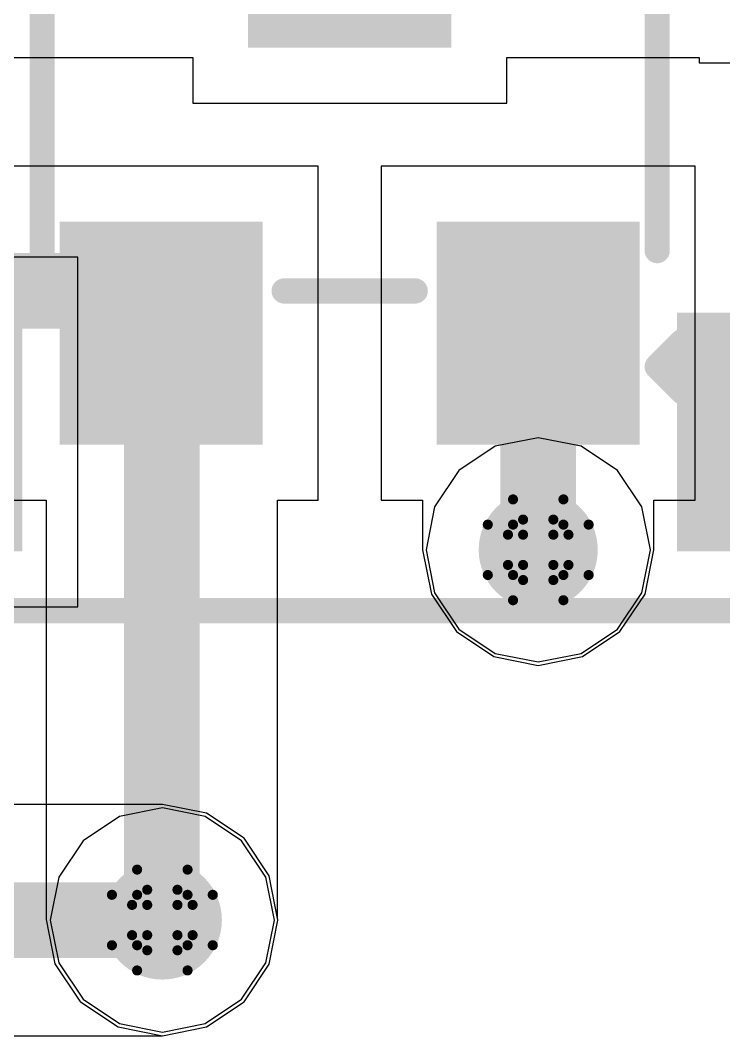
# Model space of a CAD drawing. Header units: inches. Extents: x 0 to 198, y 0 to 199.
# Drawn here: x 1.5878 to 1.7273, y 1.6981 to 1.8995 of the extents above; entities that cross this region are included whole.
import ezdxf

# ---------------------------------------------------------------- set-up
doc = ezdxf.new("R2010")
doc.units = ezdxf.units.IN
doc.header["$MEASUREMENT"] = 0
for name, color, linetype in [('Bottom Layer', 5, 'Continuous'), ('Bottom Overlay', 54, 'Continuous'), ('Bottom Paste', 16, 'Continuous'), ('Bottom Solder', 6, 'Continuous'), ('Drill Drawing', 1, 'Continuous'), ('Layer 1', 16, 'Continuous'), ('Layer 2', 76, 'Continuous'), ('Top Layer', 1, 'Continuous'), ('Top Overlay', 2, 'Continuous'), ('Top Paste', 8, 'Continuous'), ('Top Solder', 216, 'Continuous'), ('Via Holes', 16, 'Continuous')]:
    doc.layers.add(name, color=color, linetype=linetype)

# ---------------------------------------------------------------- blocks, each defined once
blk = doc.blocks.new('S___23_B_195')
at = {"layer": 'Bottom Layer'}
for points in [[(-0.05354, 0.05748), (-0.02126, 0.05748), (-0.02126, 0.02126), (-0.05354, 0.02126)], [(0.02126, 0.05748), (0.05354, 0.05748), (0.05354, 0.02126), (0.02126, 0.02126)], [(-0.01614, -0.02126), (0.01614, -0.02126), (0.01614, -0.05748), (-0.01614, -0.05748)]]:
    blk.add_hatch(color=5, dxfattribs=at).paths.add_polyline_path(points)
at = {"layer": 'Bottom Paste'}
for points in [[(-0.05354, 0.05748), (-0.02126, 0.05748), (-0.02126, 0.02126), (-0.05354, 0.02126)], [(0.02126, 0.05748), (0.05354, 0.05748), (0.05354, 0.02126), (0.02126, 0.02126)], [(-0.01614, -0.02126), (0.01614, -0.02126), (0.01614, -0.05748), (-0.01614, -0.05748)]]:
    blk.add_hatch(color=16, dxfattribs=at).paths.add_polyline_path(points)
at = {"layer": 'Bottom Solder'}
for points in [[(-0.05754, 0.06148), (-0.01726, 0.06148), (-0.01726, 0.01726), (-0.05754, 0.01726)], [(0.01726, 0.06148), (0.05754, 0.06148), (0.05754, 0.01726), (0.01726, 0.01726)], [(-0.02014, -0.01726), (0.02014, -0.01726), (0.02014, -0.06148), (-0.02014, -0.06148)]]:
    blk.add_hatch(color=6, dxfattribs=at).paths.add_polyline_path(points)
at = {"layer": 'Bottom Overlay'}
for points in [[(-0.061, 0.046, 0.005, 0.005, 0), (-0.066, 0.051, 0.005, 0.005, 0)], [(-0.066, 0.051, 0.005, 0.005, 0), (-0.066, 0.041, 0.005, 0.005, 0)], [(-0.061, 0.046, 0.005, 0.005, 0), (-0.066, 0.041, 0.005, 0.005, 0)], [(0.013, 0.031, 0.005, 0.005, 0), (-0.013, 0.031, 0.005, 0.005, 0)], [(-0.061, 0.023, 0.005, 0.005, 0), (-0.061, -0.032, 0.005, 0.005, 0)], [(0.061, 0.023, 0.005, 0.005, 0), (0.061, -0.032, 0.005, 0.005, 0)], [(-0.022, -0.032, 0.005, 0.005, 0), (-0.061, -0.032, 0.005, 0.005, 0)], [(0.061, -0.032, 0.005, 0.005, 0), (0.022, -0.032, 0.005, 0.005, 0)]]:
    blk.add_lwpolyline(points, format="xyseb", dxfattribs=at)
for points in [[(-0.06725, 0.051, 0.0025, 0.0025, 1), (-0.06475, 0.051, 0.0025, 0.0025, 1)], [(-0.06725, 0.051, 0.0025, 0.0025, 1), (-0.06475, 0.051, 0.0025, 0.0025, 1)], [(-0.06225, 0.046, 0.0025, 0.0025, 1), (-0.05975, 0.046, 0.0025, 0.0025, 1)], [(-0.06225, 0.046, 0.0025, 0.0025, 1), (-0.05975, 0.046, 0.0025, 0.0025, 1)], [(-0.06725, 0.041, 0.0025, 0.0025, 1), (-0.06475, 0.041, 0.0025, 0.0025, 1)], [(-0.06725, 0.041, 0.0025, 0.0025, 1), (-0.06475, 0.041, 0.0025, 0.0025, 1)], [(-0.01425, 0.031, 0.0025, 0.0025, 1), (-0.01175, 0.031, 0.0025, 0.0025, 1)], [(0.01175, 0.031, 0.0025, 0.0025, 1), (0.01425, 0.031, 0.0025, 0.0025, 1)], [(-0.06225, 0.023, 0.0025, 0.0025, 1), (-0.05975, 0.023, 0.0025, 0.0025, 1)], [(0.05975, 0.023, 0.0025, 0.0025, 1), (0.06225, 0.023, 0.0025, 0.0025, 1)], [(-0.06225, -0.032, 0.0025, 0.0025, 1), (-0.05975, -0.032, 0.0025, 0.0025, 1)], [(-0.06225, -0.032, 0.0025, 0.0025, 1), (-0.05975, -0.032, 0.0025, 0.0025, 1)], [(-0.02325, -0.032, 0.0025, 0.0025, 1), (-0.02075, -0.032, 0.0025, 0.0025, 1)], [(0.02075, -0.032, 0.0025, 0.0025, 1), (0.02325, -0.032, 0.0025, 0.0025, 1)], [(0.05975, -0.032, 0.0025, 0.0025, 1), (0.06225, -0.032, 0.0025, 0.0025, 1)], [(0.05975, -0.032, 0.0025, 0.0025, 1), (0.06225, -0.032, 0.0025, 0.0025, 1)]]:
    blk.add_lwpolyline(points, format="xyseb", close=True, dxfattribs=at)
blk = doc.blocks.new('WS2812B_XF02_W_205')
at = {"layer": 'Top Layer'}
for points in [[(-0.12795, 0.08465), (-0.0689, 0.08465), (-0.0689, 0.04528), (-0.12795, 0.04528)], [(0.12795, 0.04528), (0.0689, 0.04528), (0.0689, 0.08465), (0.12795, 0.08465)], [(-0.12795, -0.04528), (-0.0689, -0.04528), (-0.0689, -0.08465), (-0.12795, -0.08465)], [(0.0689, -0.04528), (0.12795, -0.04528), (0.12795, -0.08465), (0.0689, -0.08465)]]:
    blk.add_hatch(color=1, dxfattribs=at).paths.add_polyline_path(points)
at = {"layer": 'Top Paste'}
for points in [[(-0.12795, 0.08465), (-0.0689, 0.08465), (-0.0689, 0.04528), (-0.12795, 0.04528)], [(0.12795, 0.04528), (0.0689, 0.04528), (0.0689, 0.08465), (0.12795, 0.08465)], [(-0.12795, -0.04528), (-0.0689, -0.04528), (-0.0689, -0.08465), (-0.12795, -0.08465)], [(0.0689, -0.04528), (0.12795, -0.04528), (0.12795, -0.08465), (0.0689, -0.08465)]]:
    blk.add_hatch(color=8, dxfattribs=at).paths.add_polyline_path(points)
at = {"layer": 'Top Solder'}
for points in [[(-0.13195, 0.08865), (-0.0649, 0.08865), (-0.0649, 0.04128), (-0.13195, 0.04128)], [(0.13195, 0.04128), (0.0649, 0.04128), (0.0649, 0.08865), (0.13195, 0.08865)], [(-0.13195, -0.04128), (-0.0649, -0.04128), (-0.0649, -0.08865), (-0.13195, -0.08865)], [(0.0649, -0.04128), (0.13195, -0.04128), (0.13195, -0.08865), (0.0649, -0.08865)]]:
    blk.add_hatch(color=216, dxfattribs=at).paths.add_polyline_path(points)
at = {"layer": 'Top Overlay'}
for points in [[(-0.09843, 0.10043, 0.005, 0.005, 0), (0.09843, 0.10043, 0.005, 0.005, 0)], [(-0.14, 0.071, 0.01, 0.01, 0), (-0.135, 0.066, 0.01, 0.01, 0)], [(-0.14, 0.061, 0.01, 0.01, 0), (-0.14, 0.071, 0.01, 0.01, 0)], [(-0.14, 0.061, 0.01, 0.01, 0), (-0.135, 0.066, 0.01, 0.01, 0)], [(-0.09843, -0.10042, 0.005, 0.005, 0), (0.09843, -0.10042, 0.005, 0.005, 0)]]:
    blk.add_lwpolyline(points, format="xyseb", dxfattribs=at)
for points in [[(-0.09968, 0.10043, 0.0025, 0.0025, 1), (-0.09718, 0.10043, 0.0025, 0.0025, 1)], [(0.09718, 0.10043, 0.0025, 0.0025, 1), (0.09968, 0.10043, 0.0025, 0.0025, 1)], [(-0.1425, 0.071, 0.005, 0.005, 1), (-0.1375, 0.071, 0.005, 0.005, 1)], [(-0.1425, 0.071, 0.005, 0.005, 1), (-0.1375, 0.071, 0.005, 0.005, 1)], [(-0.1375, 0.066, 0.005, 0.005, 1), (-0.1325, 0.066, 0.005, 0.005, 1)], [(-0.1375, 0.066, 0.005, 0.005, 1), (-0.1325, 0.066, 0.005, 0.005, 1)], [(-0.1425, 0.061, 0.005, 0.005, 1), (-0.1375, 0.061, 0.005, 0.005, 1)], [(-0.1425, 0.061, 0.005, 0.005, 1), (-0.1375, 0.061, 0.005, 0.005, 1)], [(-0.09968, -0.10042, 0.0025, 0.0025, 1), (-0.09718, -0.10042, 0.0025, 0.0025, 1)], [(0.09718, -0.10042, 0.0025, 0.0025, 1), (0.09968, -0.10042, 0.0025, 0.0025, 1)]]:
    blk.add_lwpolyline(points, format="xyseb", close=True, dxfattribs=at)

msp = doc.modelspace()

# ---------------------------------------------------------------- hatches: boundary and pattern name
at = {"layer": 'Bottom Layer'}
h = msp.add_hatch(color=5, dxfattribs=at)
edge = h.paths.add_edge_path()
edge.add_arc((1.69056, 1.79443), 0.01181, 0, 360)
h = msp.add_hatch(color=5, dxfattribs=at)
edge = h.paths.add_edge_path()
edge.add_arc((1.616, 1.721), 0.01181, 0, 360)
at = {"layer": 'Layer 1'}
h = msp.add_hatch(color=16, dxfattribs=at)
edge = h.paths.add_edge_path()
edge.add_arc((1.69056, 1.79443), 0.01181, 0, 360)
h = msp.add_hatch(color=16, dxfattribs=at)
edge = h.paths.add_edge_path()
edge.add_arc((1.616, 1.721), 0.01181, 0, 360)
at = {"layer": 'Layer 2'}
h = msp.add_hatch(color=76, dxfattribs=at)
edge = h.paths.add_edge_path()
edge.add_arc((1.69056, 1.79443), 0.01181, 0, 360)
h = msp.add_hatch(color=76, dxfattribs=at)
edge = h.paths.add_edge_path()
edge.add_arc((1.616, 1.721), 0.01181, 0, 360)
at = {"layer": 'Top Layer'}
h = msp.add_hatch(color=1, dxfattribs=at)
edge = h.paths.add_edge_path()
edge.add_arc((1.69056, 1.79443), 0.01181, 0, 360)
h = msp.add_hatch(color=1, dxfattribs=at)
edge = h.paths.add_edge_path()
edge.add_arc((1.616, 1.721), 0.01181, 0, 360)
at = {"layer": 'Via Holes'}
h = msp.add_hatch(color=7, dxfattribs=at)
edge = h.paths.add_edge_path()
edge.add_arc((1.69056, 1.79443), 0.00591, 0, 360)
h = msp.add_hatch(color=7, dxfattribs=at)
edge = h.paths.add_edge_path()
edge.add_arc((1.616, 1.721), 0.00591, 0, 360)

# ---------------------------------------------------------------- linework, layer by layer
at = {"layer": 'Bottom Layer'}
for p, q in [((1.58324, 1.89206), (1.62202, 1.89206)), ((1.62202, 1.89206), (1.62202, 1.88303)), ((1.6843, 1.88303), (1.6843, 1.89206)), ((1.6843, 1.89206), (1.7225, 1.89206)), ((1.7225, 1.89206), (1.7225, 1.891)), ((1.7225, 1.891), (1.7775, 1.891)), ((1.62202, 1.88303), (1.6843, 1.88303)), ((1.6469, 1.87051), (1.58462, 1.87051)), ((1.6469, 1.80429), (1.6469, 1.87051)), ((1.7217, 1.87051), (1.65942, 1.87051)), ((1.65942, 1.87051), (1.65942, 1.80429)), ((1.7217, 1.80429), (1.7217, 1.87051)), ((1.58462, 1.80429), (1.59294, 1.80429)), ((1.59294, 1.80429), (1.59294, 1.72112)), ((1.63882, 1.72161), (1.63882, 1.80429)), ((1.63882, 1.80429), (1.6469, 1.80429)), ((1.65942, 1.80429), (1.66762, 1.80429)), ((1.66762, 1.80429), (1.66762, 1.79443)), ((1.7135, 1.79443), (1.7135, 1.80429)), ((1.7135, 1.80429), (1.7217, 1.80429)), ((1.66762, 1.79443), (1.66937, 1.78565)), ((1.71175, 1.78565), (1.7135, 1.79443)), ((1.66937, 1.78565), (1.67434, 1.77821)), ((1.70678, 1.77821), (1.71175, 1.78565)), ((1.67434, 1.77821), (1.68178, 1.77324)), ((1.69934, 1.77324), (1.70678, 1.77821)), ((1.68178, 1.77324), (1.69056, 1.77149)), ((1.69056, 1.77149), (1.69934, 1.77324)), ((1.59294, 1.72112), (1.59468, 1.71234)), ((1.63719, 1.71222), (1.63894, 1.721)), ((1.63894, 1.721), (1.63882, 1.72161)), ((1.59468, 1.71234), (1.59966, 1.7049)), ((1.63222, 1.70478), (1.63719, 1.71222)), ((1.59966, 1.7049), (1.59978, 1.70478)), ((1.59978, 1.70478), (1.60722, 1.69981)), ((1.62478, 1.69981), (1.63222, 1.70478)), ((1.60722, 1.69981), (1.616, 1.69806)), ((1.616, 1.69806), (1.62478, 1.69981))]:
    msp.add_line(p, q, dxfattribs=at)
for points in [[(1.55574, 1.84577, 0.015, 0.015, 0), (1.60739, 1.84577, 0.015, 0.015, 0)], [(1.60739, 1.84577, 0.008, 0.008, 0), (1.61576, 1.8374, 0.008, 0.008, 0)], [(1.61576, 1.8374, 0.015, 0.015, 0), (1.61588, 1.83728, 0.015, 0.015, 0)], [(1.61588, 1.72112, 0.015, 0.015, 0), (1.61588, 1.83728, 0.015, 0.015, 0)], [(1.69056, 1.79443, 0.015, 0.015, 0), (1.69056, 1.8374, 0.015, 0.015, 0)], [(1.61588, 1.72112, 0.015, 0.015, 0), (1.616, 1.721, 0.015, 0.015, 0)]]:
    msp.add_lwpolyline(points, format="xyseb", dxfattribs=at)
for points in [[(1.60364, 1.84577, 0.0075, 0.0075, 1), (1.61114, 1.84577, 0.0075, 0.0075, 1)], [(1.60539, 1.84577, 0.004, 0.004, 1), (1.60939, 1.84577, 0.004, 0.004, 1)], [(1.61201, 1.8374, 0.0075, 0.0075, 1), (1.61951, 1.8374, 0.0075, 0.0075, 1)], [(1.61213, 1.83728, 0.0075, 0.0075, 1), (1.61963, 1.83728, 0.0075, 0.0075, 1)], [(1.61213, 1.83728, 0.0075, 0.0075, 1), (1.61963, 1.83728, 0.0075, 0.0075, 1)], [(1.68681, 1.8374, 0.0075, 0.0075, 1), (1.69431, 1.8374, 0.0075, 0.0075, 1)], [(1.61376, 1.8374, 0.004, 0.004, 1), (1.61776, 1.8374, 0.004, 0.004, 1)], [(1.68681, 1.79443, 0.0075, 0.0075, 1), (1.69431, 1.79443, 0.0075, 0.0075, 1)], [(1.61213, 1.72112, 0.0075, 0.0075, 1), (1.61963, 1.72112, 0.0075, 0.0075, 1)], [(1.61213, 1.72112, 0.0075, 0.0075, 1), (1.61963, 1.72112, 0.0075, 0.0075, 1)], [(1.61225, 1.721, 0.0075, 0.0075, 1), (1.61975, 1.721, 0.0075, 0.0075, 1)]]:
    msp.add_lwpolyline(points, format="xyseb", close=True, dxfattribs=at)
at = {"layer": 'Drill Drawing'}
for points in [[(1.68556, 1.79943, 0.002, 0.002, 0), (1.68556, 1.80443, 0.002, 0.002, 0)], [(1.68556, 1.80443, 0.002, 0.002, 0), (1.69556, 1.80443, 0.002, 0.002, 0)], [(1.69556, 1.79943, 0.002, 0.002, 0), (1.69556, 1.80443, 0.002, 0.002, 0)], [(1.68756, 1.79743, 0.002, 0.002, 0), (1.68756, 1.80043, 0.002, 0.002, 0)], [(1.68756, 1.80043, 0.002, 0.002, 0), (1.69356, 1.80043, 0.002, 0.002, 0)], [(1.69356, 1.79743, 0.002, 0.002, 0), (1.69356, 1.80043, 0.002, 0.002, 0)], [(1.68056, 1.78943, 0.002, 0.002, 0), (1.68056, 1.79943, 0.002, 0.002, 0)], [(1.68056, 1.79943, 0.002, 0.002, 0), (1.68556, 1.79943, 0.002, 0.002, 0)], [(1.69556, 1.79943, 0.002, 0.002, 0), (1.70056, 1.79943, 0.002, 0.002, 0)], [(1.70056, 1.78943, 0.002, 0.002, 0), (1.70056, 1.79943, 0.002, 0.002, 0)], [(1.68456, 1.79143, 0.002, 0.002, 0), (1.68456, 1.79743, 0.002, 0.002, 0)], [(1.68456, 1.79743, 0.002, 0.002, 0), (1.68756, 1.79743, 0.002, 0.002, 0)], [(1.69356, 1.79743, 0.002, 0.002, 0), (1.69656, 1.79743, 0.002, 0.002, 0)], [(1.69656, 1.79143, 0.002, 0.002, 0), (1.69656, 1.79743, 0.002, 0.002, 0)], [(1.68456, 1.79143, 0.002, 0.002, 0), (1.68756, 1.79143, 0.002, 0.002, 0)], [(1.68756, 1.78843, 0.002, 0.002, 0), (1.68756, 1.79143, 0.002, 0.002, 0)], [(1.69356, 1.79143, 0.002, 0.002, 0), (1.69656, 1.79143, 0.002, 0.002, 0)], [(1.69356, 1.78843, 0.002, 0.002, 0), (1.69356, 1.79143, 0.002, 0.002, 0)], [(1.68056, 1.78943, 0.002, 0.002, 0), (1.68556, 1.78943, 0.002, 0.002, 0)], [(1.68556, 1.78443, 0.002, 0.002, 0), (1.68556, 1.78943, 0.002, 0.002, 0)], [(1.69556, 1.78943, 0.002, 0.002, 0), (1.70056, 1.78943, 0.002, 0.002, 0)], [(1.69556, 1.78443, 0.002, 0.002, 0), (1.69556, 1.78943, 0.002, 0.002, 0)], [(1.68756, 1.78843, 0.002, 0.002, 0), (1.69356, 1.78843, 0.002, 0.002, 0)], [(1.68556, 1.78443, 0.002, 0.002, 0), (1.69556, 1.78443, 0.002, 0.002, 0)], [(1.611, 1.726, 0.002, 0.002, 0), (1.611, 1.731, 0.002, 0.002, 0)], [(1.611, 1.731, 0.002, 0.002, 0), (1.621, 1.731, 0.002, 0.002, 0)], [(1.621, 1.726, 0.002, 0.002, 0), (1.621, 1.731, 0.002, 0.002, 0)], [(1.613, 1.724, 0.002, 0.002, 0), (1.613, 1.727, 0.002, 0.002, 0)], [(1.613, 1.727, 0.002, 0.002, 0), (1.619, 1.727, 0.002, 0.002, 0)], [(1.619, 1.724, 0.002, 0.002, 0), (1.619, 1.727, 0.002, 0.002, 0)], [(1.606, 1.716, 0.002, 0.002, 0), (1.606, 1.726, 0.002, 0.002, 0)], [(1.606, 1.726, 0.002, 0.002, 0), (1.611, 1.726, 0.002, 0.002, 0)], [(1.621, 1.726, 0.002, 0.002, 0), (1.626, 1.726, 0.002, 0.002, 0)], [(1.626, 1.716, 0.002, 0.002, 0), (1.626, 1.726, 0.002, 0.002, 0)], [(1.61, 1.718, 0.002, 0.002, 0), (1.61, 1.724, 0.002, 0.002, 0)], [(1.61, 1.724, 0.002, 0.002, 0), (1.613, 1.724, 0.002, 0.002, 0)], [(1.619, 1.724, 0.002, 0.002, 0), (1.622, 1.724, 0.002, 0.002, 0)], [(1.622, 1.718, 0.002, 0.002, 0), (1.622, 1.724, 0.002, 0.002, 0)], [(1.61, 1.718, 0.002, 0.002, 0), (1.613, 1.718, 0.002, 0.002, 0)], [(1.613, 1.715, 0.002, 0.002, 0), (1.613, 1.718, 0.002, 0.002, 0)], [(1.619, 1.718, 0.002, 0.002, 0), (1.622, 1.718, 0.002, 0.002, 0)], [(1.619, 1.715, 0.002, 0.002, 0), (1.619, 1.718, 0.002, 0.002, 0)], [(1.606, 1.716, 0.002, 0.002, 0), (1.611, 1.716, 0.002, 0.002, 0)], [(1.611, 1.711, 0.002, 0.002, 0), (1.611, 1.716, 0.002, 0.002, 0)], [(1.613, 1.715, 0.002, 0.002, 0), (1.619, 1.715, 0.002, 0.002, 0)], [(1.621, 1.716, 0.002, 0.002, 0), (1.626, 1.716, 0.002, 0.002, 0)], [(1.621, 1.711, 0.002, 0.002, 0), (1.621, 1.716, 0.002, 0.002, 0)], [(1.611, 1.711, 0.002, 0.002, 0), (1.621, 1.711, 0.002, 0.002, 0)]]:
    msp.add_lwpolyline(points, format="xyseb", dxfattribs=at)
for points in [[(1.68506, 1.80443, 0.001, 0.001, 1), (1.68606, 1.80443, 0.001, 0.001, 1)], [(1.68506, 1.80443, 0.001, 0.001, 1), (1.68606, 1.80443, 0.001, 0.001, 1)], [(1.69506, 1.80443, 0.001, 0.001, 1), (1.69606, 1.80443, 0.001, 0.001, 1)], [(1.69506, 1.80443, 0.001, 0.001, 1), (1.69606, 1.80443, 0.001, 0.001, 1)], [(1.68706, 1.80043, 0.001, 0.001, 1), (1.68806, 1.80043, 0.001, 0.001, 1)], [(1.68706, 1.80043, 0.001, 0.001, 1), (1.68806, 1.80043, 0.001, 0.001, 1)], [(1.69306, 1.80043, 0.001, 0.001, 1), (1.69406, 1.80043, 0.001, 0.001, 1)], [(1.69306, 1.80043, 0.001, 0.001, 1), (1.69406, 1.80043, 0.001, 0.001, 1)], [(1.68006, 1.79943, 0.001, 0.001, 1), (1.68106, 1.79943, 0.001, 0.001, 1)], [(1.68006, 1.79943, 0.001, 0.001, 1), (1.68106, 1.79943, 0.001, 0.001, 1)], [(1.68506, 1.79943, 0.001, 0.001, 1), (1.68606, 1.79943, 0.001, 0.001, 1)], [(1.68506, 1.79943, 0.001, 0.001, 1), (1.68606, 1.79943, 0.001, 0.001, 1)], [(1.69506, 1.79943, 0.001, 0.001, 1), (1.69606, 1.79943, 0.001, 0.001, 1)], [(1.69506, 1.79943, 0.001, 0.001, 1), (1.69606, 1.79943, 0.001, 0.001, 1)], [(1.70006, 1.79943, 0.001, 0.001, 1), (1.70106, 1.79943, 0.001, 0.001, 1)], [(1.70006, 1.79943, 0.001, 0.001, 1), (1.70106, 1.79943, 0.001, 0.001, 1)], [(1.68406, 1.79743, 0.001, 0.001, 1), (1.68506, 1.79743, 0.001, 0.001, 1)], [(1.68406, 1.79743, 0.001, 0.001, 1), (1.68506, 1.79743, 0.001, 0.001, 1)], [(1.68706, 1.79743, 0.001, 0.001, 1), (1.68806, 1.79743, 0.001, 0.001, 1)], [(1.68706, 1.79743, 0.001, 0.001, 1), (1.68806, 1.79743, 0.001, 0.001, 1)], [(1.69306, 1.79743, 0.001, 0.001, 1), (1.69406, 1.79743, 0.001, 0.001, 1)], [(1.69306, 1.79743, 0.001, 0.001, 1), (1.69406, 1.79743, 0.001, 0.001, 1)], [(1.69606, 1.79743, 0.001, 0.001, 1), (1.69706, 1.79743, 0.001, 0.001, 1)], [(1.69606, 1.79743, 0.001, 0.001, 1), (1.69706, 1.79743, 0.001, 0.001, 1)], [(1.68406, 1.79143, 0.001, 0.001, 1), (1.68506, 1.79143, 0.001, 0.001, 1)], [(1.68406, 1.79143, 0.001, 0.001, 1), (1.68506, 1.79143, 0.001, 0.001, 1)], [(1.68706, 1.79143, 0.001, 0.001, 1), (1.68806, 1.79143, 0.001, 0.001, 1)], [(1.68706, 1.79143, 0.001, 0.001, 1), (1.68806, 1.79143, 0.001, 0.001, 1)], [(1.69306, 1.79143, 0.001, 0.001, 1), (1.69406, 1.79143, 0.001, 0.001, 1)], [(1.69306, 1.79143, 0.001, 0.001, 1), (1.69406, 1.79143, 0.001, 0.001, 1)], [(1.69606, 1.79143, 0.001, 0.001, 1), (1.69706, 1.79143, 0.001, 0.001, 1)], [(1.69606, 1.79143, 0.001, 0.001, 1), (1.69706, 1.79143, 0.001, 0.001, 1)], [(1.68006, 1.78943, 0.001, 0.001, 1), (1.68106, 1.78943, 0.001, 0.001, 1)], [(1.68006, 1.78943, 0.001, 0.001, 1), (1.68106, 1.78943, 0.001, 0.001, 1)], [(1.68506, 1.78943, 0.001, 0.001, 1), (1.68606, 1.78943, 0.001, 0.001, 1)], [(1.68506, 1.78943, 0.001, 0.001, 1), (1.68606, 1.78943, 0.001, 0.001, 1)], [(1.69506, 1.78943, 0.001, 0.001, 1), (1.69606, 1.78943, 0.001, 0.001, 1)], [(1.69506, 1.78943, 0.001, 0.001, 1), (1.69606, 1.78943, 0.001, 0.001, 1)], [(1.70006, 1.78943, 0.001, 0.001, 1), (1.70106, 1.78943, 0.001, 0.001, 1)], [(1.70006, 1.78943, 0.001, 0.001, 1), (1.70106, 1.78943, 0.001, 0.001, 1)], [(1.68706, 1.78843, 0.001, 0.001, 1), (1.68806, 1.78843, 0.001, 0.001, 1)], [(1.68706, 1.78843, 0.001, 0.001, 1), (1.68806, 1.78843, 0.001, 0.001, 1)], [(1.69306, 1.78843, 0.001, 0.001, 1), (1.69406, 1.78843, 0.001, 0.001, 1)], [(1.69306, 1.78843, 0.001, 0.001, 1), (1.69406, 1.78843, 0.001, 0.001, 1)], [(1.68506, 1.78443, 0.001, 0.001, 1), (1.68606, 1.78443, 0.001, 0.001, 1)], [(1.68506, 1.78443, 0.001, 0.001, 1), (1.68606, 1.78443, 0.001, 0.001, 1)], [(1.69506, 1.78443, 0.001, 0.001, 1), (1.69606, 1.78443, 0.001, 0.001, 1)], [(1.69506, 1.78443, 0.001, 0.001, 1), (1.69606, 1.78443, 0.001, 0.001, 1)], [(1.6105, 1.731, 0.001, 0.001, 1), (1.6115, 1.731, 0.001, 0.001, 1)], [(1.6105, 1.731, 0.001, 0.001, 1), (1.6115, 1.731, 0.001, 0.001, 1)], [(1.6205, 1.731, 0.001, 0.001, 1), (1.6215, 1.731, 0.001, 0.001, 1)], [(1.6205, 1.731, 0.001, 0.001, 1), (1.6215, 1.731, 0.001, 0.001, 1)], [(1.6125, 1.727, 0.001, 0.001, 1), (1.6135, 1.727, 0.001, 0.001, 1)], [(1.6125, 1.727, 0.001, 0.001, 1), (1.6135, 1.727, 0.001, 0.001, 1)], [(1.6185, 1.727, 0.001, 0.001, 1), (1.6195, 1.727, 0.001, 0.001, 1)], [(1.6185, 1.727, 0.001, 0.001, 1), (1.6195, 1.727, 0.001, 0.001, 1)], [(1.6055, 1.726, 0.001, 0.001, 1), (1.6065, 1.726, 0.001, 0.001, 1)], [(1.6055, 1.726, 0.001, 0.001, 1), (1.6065, 1.726, 0.001, 0.001, 1)], [(1.6105, 1.726, 0.001, 0.001, 1), (1.6115, 1.726, 0.001, 0.001, 1)], [(1.6105, 1.726, 0.001, 0.001, 1), (1.6115, 1.726, 0.001, 0.001, 1)], [(1.6205, 1.726, 0.001, 0.001, 1), (1.6215, 1.726, 0.001, 0.001, 1)], [(1.6205, 1.726, 0.001, 0.001, 1), (1.6215, 1.726, 0.001, 0.001, 1)], [(1.6255, 1.726, 0.001, 0.001, 1), (1.6265, 1.726, 0.001, 0.001, 1)], [(1.6255, 1.726, 0.001, 0.001, 1), (1.6265, 1.726, 0.001, 0.001, 1)], [(1.6095, 1.724, 0.001, 0.001, 1), (1.6105, 1.724, 0.001, 0.001, 1)], [(1.6095, 1.724, 0.001, 0.001, 1), (1.6105, 1.724, 0.001, 0.001, 1)], [(1.6125, 1.724, 0.001, 0.001, 1), (1.6135, 1.724, 0.001, 0.001, 1)], [(1.6125, 1.724, 0.001, 0.001, 1), (1.6135, 1.724, 0.001, 0.001, 1)], [(1.6185, 1.724, 0.001, 0.001, 1), (1.6195, 1.724, 0.001, 0.001, 1)], [(1.6185, 1.724, 0.001, 0.001, 1), (1.6195, 1.724, 0.001, 0.001, 1)], [(1.6215, 1.724, 0.001, 0.001, 1), (1.6225, 1.724, 0.001, 0.001, 1)], [(1.6215, 1.724, 0.001, 0.001, 1), (1.6225, 1.724, 0.001, 0.001, 1)], [(1.6095, 1.718, 0.001, 0.001, 1), (1.6105, 1.718, 0.001, 0.001, 1)], [(1.6095, 1.718, 0.001, 0.001, 1), (1.6105, 1.718, 0.001, 0.001, 1)], [(1.6125, 1.718, 0.001, 0.001, 1), (1.6135, 1.718, 0.001, 0.001, 1)], [(1.6125, 1.718, 0.001, 0.001, 1), (1.6135, 1.718, 0.001, 0.001, 1)], [(1.6185, 1.718, 0.001, 0.001, 1), (1.6195, 1.718, 0.001, 0.001, 1)], [(1.6185, 1.718, 0.001, 0.001, 1), (1.6195, 1.718, 0.001, 0.001, 1)], [(1.6215, 1.718, 0.001, 0.001, 1), (1.6225, 1.718, 0.001, 0.001, 1)], [(1.6215, 1.718, 0.001, 0.001, 1), (1.6225, 1.718, 0.001, 0.001, 1)], [(1.6055, 1.716, 0.001, 0.001, 1), (1.6065, 1.716, 0.001, 0.001, 1)], [(1.6055, 1.716, 0.001, 0.001, 1), (1.6065, 1.716, 0.001, 0.001, 1)], [(1.6105, 1.716, 0.001, 0.001, 1), (1.6115, 1.716, 0.001, 0.001, 1)], [(1.6105, 1.716, 0.001, 0.001, 1), (1.6115, 1.716, 0.001, 0.001, 1)], [(1.6125, 1.715, 0.001, 0.001, 1), (1.6135, 1.715, 0.001, 0.001, 1)], [(1.6125, 1.715, 0.001, 0.001, 1), (1.6135, 1.715, 0.001, 0.001, 1)], [(1.6185, 1.715, 0.001, 0.001, 1), (1.6195, 1.715, 0.001, 0.001, 1)], [(1.6185, 1.715, 0.001, 0.001, 1), (1.6195, 1.715, 0.001, 0.001, 1)], [(1.6205, 1.716, 0.001, 0.001, 1), (1.6215, 1.716, 0.001, 0.001, 1)], [(1.6205, 1.716, 0.001, 0.001, 1), (1.6215, 1.716, 0.001, 0.001, 1)], [(1.6255, 1.716, 0.001, 0.001, 1), (1.6265, 1.716, 0.001, 0.001, 1)], [(1.6255, 1.716, 0.001, 0.001, 1), (1.6265, 1.716, 0.001, 0.001, 1)], [(1.6105, 1.711, 0.001, 0.001, 1), (1.6115, 1.711, 0.001, 0.001, 1)], [(1.6105, 1.711, 0.001, 0.001, 1), (1.6115, 1.711, 0.001, 0.001, 1)], [(1.6205, 1.711, 0.001, 0.001, 1), (1.6215, 1.711, 0.001, 0.001, 1)], [(1.6205, 1.711, 0.001, 0.001, 1), (1.6215, 1.711, 0.001, 0.001, 1)]]:
    msp.add_lwpolyline(points, format="xyseb", close=True, dxfattribs=at)
at = {"layer": 'Layer 1'}
for p, q in [((1.69056, 1.81667), (1.68205, 1.81498)), ((1.69907, 1.81498), (1.69056, 1.81667)), ((1.68205, 1.81498), (1.67483, 1.81016)), ((1.70628, 1.81016), (1.69907, 1.81498)), ((1.67483, 1.81016), (1.67001, 1.80294)), ((1.71111, 1.80294), (1.70628, 1.81016)), ((1.67001, 1.80294), (1.66832, 1.79443)), ((1.7128, 1.79443), (1.71111, 1.80294)), ((1.66832, 1.79443), (1.67001, 1.78592)), ((1.71111, 1.78592), (1.7128, 1.79443)), ((1.67001, 1.78592), (1.67483, 1.77871)), ((1.70628, 1.77871), (1.71111, 1.78592)), ((1.67483, 1.77871), (1.68205, 1.77389)), ((1.69907, 1.77389), (1.70628, 1.77871)), ((1.68205, 1.77389), (1.69056, 1.77219)), ((1.69056, 1.77219), (1.69907, 1.77389)), ((1.616, 1.74324), (1.60749, 1.74155)), ((1.62451, 1.74155), (1.616, 1.74324)), ((1.60749, 1.74155), (1.60028, 1.73672)), ((1.63172, 1.73672), (1.62451, 1.74155)), ((1.60028, 1.73672), (1.59545, 1.72951)), ((1.63655, 1.72951), (1.63172, 1.73672)), ((1.59545, 1.72951), (1.59376, 1.721)), ((1.63824, 1.721), (1.63655, 1.72951)), ((1.59376, 1.721), (1.59545, 1.71249)), ((1.63655, 1.71249), (1.63824, 1.721)), ((1.59545, 1.71249), (1.60028, 1.70528)), ((1.63172, 1.70528), (1.63655, 1.71249)), ((1.60028, 1.70528), (1.60749, 1.70045)), ((1.62451, 1.70045), (1.63172, 1.70528)), ((1.60749, 1.70045), (1.616, 1.69876)), ((1.616, 1.69876), (1.62451, 1.70045))]:
    msp.add_line(p, q, dxfattribs=at)
at = {"layer": 'Layer 2'}
for p, q in [((1.616, 1.74324), (1.60749, 1.74155)), ((1.62451, 1.74155), (1.616, 1.74324)), ((1.60749, 1.74155), (1.60028, 1.73672)), ((1.63172, 1.73672), (1.62451, 1.74155)), ((1.60028, 1.73672), (1.59545, 1.72951)), ((1.63655, 1.72951), (1.63172, 1.73672)), ((1.59545, 1.72951), (1.59376, 1.721)), ((1.63824, 1.721), (1.63655, 1.72951)), ((1.59376, 1.721), (1.59545, 1.71249)), ((1.63655, 1.71249), (1.63824, 1.721)), ((1.59545, 1.71249), (1.60028, 1.70528)), ((1.63172, 1.70528), (1.63655, 1.71249)), ((1.60028, 1.70528), (1.60749, 1.70045)), ((1.62451, 1.70045), (1.63172, 1.70528)), ((1.60749, 1.70045), (1.616, 1.69876)), ((1.616, 1.69876), (1.62451, 1.70045))]:
    msp.add_line(p, q, dxfattribs=at)
at = {"layer": 'Top Layer'}
for p, q in [((1.59926, 1.85249), (1.51021, 1.85249)), ((1.59926, 1.78312), (1.59926, 1.85249)), ((1.69056, 1.81667), (1.68205, 1.81498)), ((1.69907, 1.81498), (1.69056, 1.81667)), ((1.68205, 1.81498), (1.67483, 1.81016)), ((1.70628, 1.81016), (1.69907, 1.81498)), ((1.67483, 1.81016), (1.67001, 1.80294)), ((1.71111, 1.80294), (1.70628, 1.81016)), ((1.67001, 1.80294), (1.66832, 1.79443)), ((1.7128, 1.79443), (1.71111, 1.80294)), ((1.66832, 1.79443), (1.67001, 1.78592)), ((1.71111, 1.78592), (1.7128, 1.79443)), ((1.67001, 1.78592), (1.67483, 1.77871)), ((1.70628, 1.77871), (1.71111, 1.78592)), ((1.51021, 1.78312), (1.59926, 1.78312)), ((1.67483, 1.77871), (1.68205, 1.77389)), ((1.69907, 1.77389), (1.70628, 1.77871)), ((1.68205, 1.77389), (1.69056, 1.77219)), ((1.69056, 1.77219), (1.69907, 1.77389)), ((1.616, 1.74394), (1.57853, 1.74394)), ((1.62478, 1.74219), (1.616, 1.74394)), ((1.63222, 1.73722), (1.62478, 1.74219)), ((1.63719, 1.72978), (1.63222, 1.73722)), ((1.63894, 1.721), (1.63719, 1.72978)), ((1.63719, 1.71222), (1.63894, 1.721)), ((1.63222, 1.70478), (1.63719, 1.71222)), ((1.62478, 1.69981), (1.63222, 1.70478)), ((1.616, 1.69806), (1.62478, 1.69981)), ((1.448, 1.69806), (1.616, 1.69806))]:
    msp.add_line(p, q, dxfattribs=at)
msp.add_lwpolyline([(1.448, 1.721, 0.015, 0.015, 0), (1.616, 1.721, 0.015, 0.015, 0)], format="xyseb", dxfattribs=at)
msp.add_lwpolyline([(1.61225, 1.721, 0.0075, 0.0075, 1), (1.61975, 1.721, 0.0075, 0.0075, 1)], format="xyseb", close=True, dxfattribs=at)

# ---------------------------------------------------------------- block references
msp.add_blockref('WS2812B_XF02_W_205', (1.65316, 1.88277))
at = {"rotation": 180}
msp.add_blockref('S___23_B_195', (1.65316, 1.87677), dxfattribs=at)

doc.saveas('drawing.dxf')
